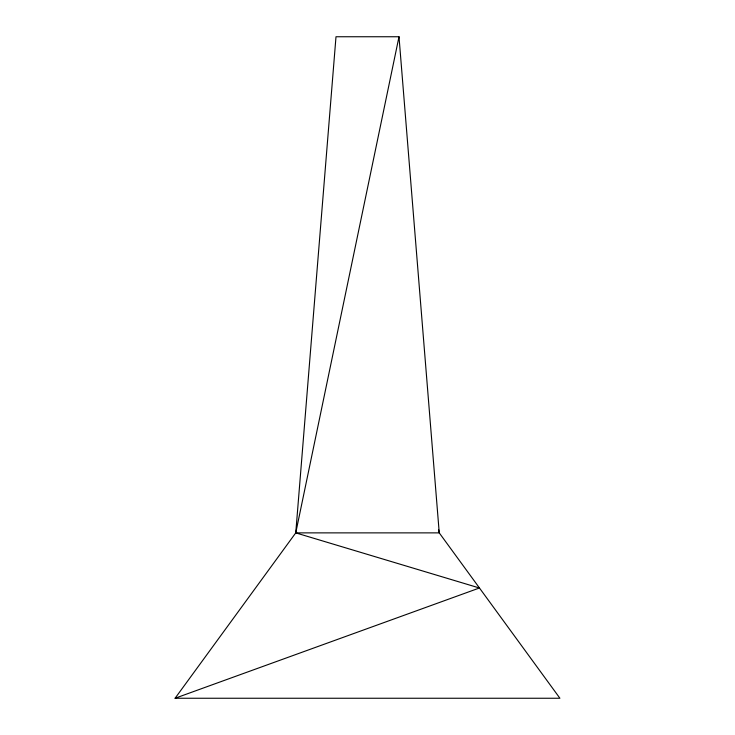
<?xml version="1.0" encoding="UTF-8"?>
<svg xmlns="http://www.w3.org/2000/svg" width="735" height="735" viewBox="0 0 735 735"><rect width="100%" height="100%" fill="white"/><g stroke="black" fill="none" stroke-linecap="round" stroke-linejoin="round"><path stroke-width="1.1" d="M175.086 698.25L479.422 588L295.755 532.875L335.996 36.75L399.004 36.75L439.245 532.875L559.914 698.25L175.086 698.25L295.755 532.875L399.004 36.75M295.755 532.875L439.245 532.875L438.547 529.503"/></g></svg>
